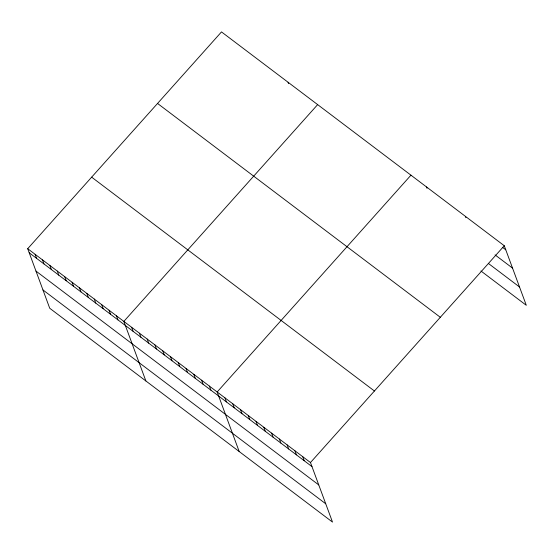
<?xml version="1.0" encoding="UTF-8"?>
<svg xmlns="http://www.w3.org/2000/svg" width="554" height="554" viewBox="0 0 554 554"><rect width="100%" height="100%" fill="white"/><g stroke="black" fill="none" stroke-linecap="round" stroke-linejoin="round"><path stroke-width="0.83" d="M27.7 248.704L310.475 462.542L332.504 522.09L49.728 308.253L27.7 248.704L221.496 31.91L504.272 245.747L526.3 305.296L480.941 270.989M317.643 104.616L123.847 321.41L145.875 380.958M410.957 175.182L217.161 391.976L239.189 451.524M310.475 462.542L504.272 245.747M502.54 247.368L505.781 249.819M495.054 254.895L512.554 268.122M488.42 263.469L519.527 286.986M157.544 103.453L440.319 317.29M91.652 177.162L374.428 390.999M29.21 252.776L311.985 466.613M35.975 271.086L318.751 484.923M42.956 289.95L325.731 503.787M465.388 216.344L465.893 217.701M426.511 186.94L427.009 188.298M288.059 82.241L288.558 83.599M302.699 456.662L304.208 460.734M294.922 450.783L296.432 454.855M287.145 444.904L288.655 448.975M279.368 439.017L280.878 443.096M271.592 433.138L273.101 437.21M263.815 427.259L265.324 431.331M256.038 421.379L257.548 425.451M248.261 415.5L249.771 419.572M240.491 409.621L241.994 413.693M232.715 403.734L234.217 407.806M224.938 397.855L226.441 401.927M209.384 386.096L210.887 390.168M201.608 380.217L203.11 384.289M193.831 374.331L195.34 378.41M186.054 368.452L187.564 372.523M178.277 362.572L179.787 366.644M170.5 356.693L172.01 360.765M162.724 350.814L164.233 354.885M154.947 344.934L156.457 349.006M147.17 339.048L148.68 343.127M139.393 333.169L140.903 337.241M131.617 327.289L133.126 331.361M116.451 315.815L117.954 319.887M109.055 310.226L110.558 314.298M101.659 304.631L103.162 308.703M94.263 299.035L95.766 303.114M86.867 293.447L88.37 297.519M79.471 287.851L80.974 291.923M72.075 282.263L73.578 286.335M64.68 276.668L66.182 280.739M57.284 271.072L58.786 275.151M49.888 265.484L51.39 269.556M42.492 259.888L43.995 263.96M35.096 254.3L36.606 258.372"/></g></svg>
